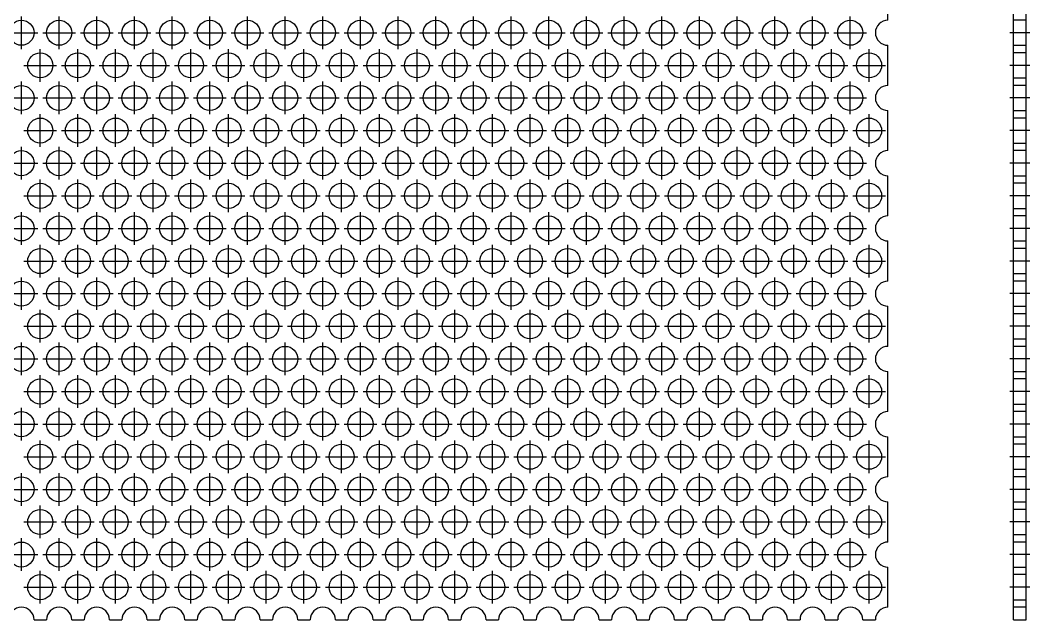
# Model space of a CAD drawing. Extents: x 0 to 161, y -8 to 126.
# Drawn here: x 80.9 to 161.3, y 10 to 57.8 of the extents above; entities that cross this region are included whole.
import ezdxf

# ---------------------------------------------------------------- set-up
doc = ezdxf.new("R2010")
doc.units = 0
doc.header["$LTSCALE"] = 0.5
doc.linetypes.add('CENTER', pattern=[50.8, 31.75, -6.35, 6.35, -6.35])
doc.linetypes.add('DASHED', pattern=[19.05, 12.7, -6.35])
for name, color, linetype in [('MSM_CENTER', 1, 'CENTER'), ('MSM_CONTINUOUS', 7, 'CONTINUOUS'), ('MSM_DASHED', 4, 'DASHED')]:
    doc.layers.add(name, color=color, linetype=linetype)

msp = doc.modelspace()

# ---------------------------------------------------------------- linework, layer by layer
at = {"layer": 'MSM_CENTER'}
for p, q in [((81, 55.465), (81, 58.065)), ((84, 55.465), (84, 58.065)), ((87, 55.465), (87, 58.065)), ((90, 55.465), (90, 58.065)), ((93, 55.465), (93, 58.065)), ((96, 55.465), (96, 58.065)), ((99, 55.465), (99, 58.065)), ((102, 55.465), (102, 58.065)), ((105, 55.465), (105, 58.065)), ((108, 55.465), (108, 58.065)), ((111, 55.465), (111, 58.065)), ((114, 55.465), (114, 58.065)), ((117, 55.465), (117, 58.065)), ((120, 55.465), (120, 58.065)), ((123, 55.465), (123, 58.065)), ((126, 55.465), (126, 58.065)), ((129, 55.465), (129, 58.065)), ((132, 55.465), (132, 58.065)), ((135, 55.465), (135, 58.065)), ((138, 55.465), (138, 58.065)), ((141, 55.465), (141, 58.065)), ((144, 55.465), (144, 58.065)), ((147, 55.465), (147, 58.065)), ((79.7, 56.765), (82.3, 56.765)), ((82.7, 56.765), (85.3, 56.765)), ((85.7, 56.765), (88.3, 56.765)), ((88.7, 56.765), (91.3, 56.765)), ((91.7, 56.765), (94.3, 56.765)), ((94.7, 56.765), (97.3, 56.765)), ((97.7, 56.765), (100.3, 56.765)), ((100.7, 56.765), (103.3, 56.765)), ((103.7, 56.765), (106.3, 56.765)), ((106.7, 56.765), (109.3, 56.765)), ((109.7, 56.765), (112.3, 56.765)), ((112.7, 56.765), (115.3, 56.765)), ((115.7, 56.765), (118.3, 56.765)), ((118.7, 56.765), (121.3, 56.765)), ((121.7, 56.765), (124.3, 56.765)), ((124.7, 56.765), (127.3, 56.765)), ((127.7, 56.765), (130.3, 56.765)), ((130.7, 56.765), (133.3, 56.765)), ((133.7, 56.765), (136.3, 56.765)), ((136.7, 56.765), (139.3, 56.765)), ((139.7, 56.765), (142.3, 56.765)), ((142.7, 56.765), (145.3, 56.765)), ((145.7, 56.765), (148.3, 56.765)), ((161.3, 56.765), (159.7, 56.765)), ((82.5, 52.867), (82.5, 55.467)), ((85.5, 52.867), (85.5, 55.467)), ((88.5, 52.867), (88.5, 55.467)), ((91.5, 52.867), (91.5, 55.467)), ((94.5, 52.867), (94.5, 55.467)), ((97.5, 52.867), (97.5, 55.467)), ((100.5, 52.867), (100.5, 55.467)), ((103.5, 52.867), (103.5, 55.467)), ((106.5, 52.867), (106.5, 55.467)), ((109.5, 52.867), (109.5, 55.467)), ((112.5, 52.867), (112.5, 55.467)), ((115.5, 52.867), (115.5, 55.467)), ((118.5, 52.867), (118.5, 55.467)), ((121.5, 52.867), (121.5, 55.467)), ((124.5, 52.867), (124.5, 55.467)), ((127.5, 52.867), (127.5, 55.467)), ((130.5, 52.867), (130.5, 55.467)), ((133.5, 52.867), (133.5, 55.467)), ((136.5, 52.867), (136.5, 55.467)), ((139.5, 52.867), (139.5, 55.467)), ((142.5, 52.867), (142.5, 55.467)), ((145.5, 52.867), (145.5, 55.467)), ((148.5, 52.867), (148.5, 55.467)), ((81.2, 54.167), (83.8, 54.167)), ((84.2, 54.167), (86.8, 54.167)), ((87.2, 54.167), (89.8, 54.167)), ((90.2, 54.167), (92.8, 54.167)), ((93.2, 54.167), (95.8, 54.167)), ((96.2, 54.167), (98.8, 54.167)), ((99.2, 54.167), (101.8, 54.167)), ((102.2, 54.167), (104.8, 54.167)), ((105.2, 54.167), (107.8, 54.167)), ((108.2, 54.167), (110.8, 54.167)), ((111.2, 54.167), (113.8, 54.167)), ((114.2, 54.167), (116.8, 54.167)), ((117.2, 54.167), (119.8, 54.167)), ((120.2, 54.167), (122.8, 54.167)), ((123.2, 54.167), (125.8, 54.167)), ((126.2, 54.167), (128.8, 54.167)), ((129.2, 54.167), (131.8, 54.167)), ((132.2, 54.167), (134.8, 54.167)), ((135.2, 54.167), (137.8, 54.167)), ((138.2, 54.167), (140.8, 54.167)), ((141.2, 54.167), (143.8, 54.167)), ((144.2, 54.167), (146.8, 54.167)), ((147.2, 54.167), (149.8, 54.167)), ((161.3, 54.167), (159.7, 54.167)), ((81, 50.269), (81, 52.869)), ((84, 50.269), (84, 52.869)), ((87, 50.269), (87, 52.869)), ((90, 50.269), (90, 52.869)), ((93, 50.269), (93, 52.869)), ((96, 50.269), (96, 52.869)), ((99, 50.269), (99, 52.869)), ((102, 50.269), (102, 52.869)), ((105, 50.269), (105, 52.869)), ((108, 50.269), (108, 52.869)), ((111, 50.269), (111, 52.869)), ((114, 50.269), (114, 52.869)), ((117, 50.269), (117, 52.869)), ((120, 50.269), (120, 52.869)), ((123, 50.269), (123, 52.869)), ((126, 50.269), (126, 52.869)), ((129, 50.269), (129, 52.869)), ((132, 50.269), (132, 52.869)), ((135, 50.269), (135, 52.869)), ((138, 50.269), (138, 52.869)), ((141, 50.269), (141, 52.869)), ((144, 50.269), (144, 52.869)), ((147, 50.269), (147, 52.869)), ((79.7, 51.569), (82.3, 51.569)), ((82.7, 51.569), (85.3, 51.569)), ((85.7, 51.569), (88.3, 51.569)), ((88.7, 51.569), (91.3, 51.569)), ((91.7, 51.569), (94.3, 51.569)), ((94.7, 51.569), (97.3, 51.569)), ((97.7, 51.569), (100.3, 51.569)), ((100.7, 51.569), (103.3, 51.569)), ((103.7, 51.569), (106.3, 51.569)), ((106.7, 51.569), (109.3, 51.569)), ((109.7, 51.569), (112.3, 51.569)), ((112.7, 51.569), (115.3, 51.569)), ((115.7, 51.569), (118.3, 51.569)), ((118.7, 51.569), (121.3, 51.569)), ((121.7, 51.569), (124.3, 51.569)), ((124.7, 51.569), (127.3, 51.569)), ((127.7, 51.569), (130.3, 51.569)), ((130.7, 51.569), (133.3, 51.569)), ((133.7, 51.569), (136.3, 51.569)), ((136.7, 51.569), (139.3, 51.569)), ((139.7, 51.569), (142.3, 51.569)), ((142.7, 51.569), (145.3, 51.569)), ((145.7, 51.569), (148.3, 51.569)), ((161.3, 51.569), (159.7, 51.569)), ((82.5, 47.671), (82.5, 50.271)), ((85.5, 47.671), (85.5, 50.271)), ((88.5, 47.671), (88.5, 50.271)), ((91.5, 47.671), (91.5, 50.271)), ((94.5, 47.671), (94.5, 50.271)), ((97.5, 47.671), (97.5, 50.271)), ((100.5, 47.671), (100.5, 50.271)), ((103.5, 47.671), (103.5, 50.271)), ((106.5, 47.671), (106.5, 50.271)), ((109.5, 47.671), (109.5, 50.271)), ((112.5, 47.671), (112.5, 50.271)), ((115.5, 47.671), (115.5, 50.271)), ((118.5, 47.671), (118.5, 50.271)), ((121.5, 47.671), (121.5, 50.271)), ((124.5, 47.671), (124.5, 50.271)), ((127.5, 47.671), (127.5, 50.271)), ((130.5, 47.671), (130.5, 50.271)), ((133.5, 47.671), (133.5, 50.271)), ((136.5, 47.671), (136.5, 50.271)), ((139.5, 47.671), (139.5, 50.271)), ((142.5, 47.671), (142.5, 50.271)), ((145.5, 47.671), (145.5, 50.271)), ((148.5, 47.671), (148.5, 50.271)), ((81.2, 48.971), (83.8, 48.971)), ((84.2, 48.971), (86.8, 48.971)), ((87.2, 48.971), (89.8, 48.971)), ((90.2, 48.971), (92.8, 48.971)), ((93.2, 48.971), (95.8, 48.971)), ((96.2, 48.971), (98.8, 48.971)), ((99.2, 48.971), (101.8, 48.971)), ((102.2, 48.971), (104.8, 48.971)), ((105.2, 48.971), (107.8, 48.971)), ((108.2, 48.971), (110.8, 48.971)), ((111.2, 48.971), (113.8, 48.971)), ((114.2, 48.971), (116.8, 48.971)), ((117.2, 48.971), (119.8, 48.971)), ((120.2, 48.971), (122.8, 48.971)), ((123.2, 48.971), (125.8, 48.971)), ((126.2, 48.971), (128.8, 48.971)), ((129.2, 48.971), (131.8, 48.971)), ((132.2, 48.971), (134.8, 48.971)), ((135.2, 48.971), (137.8, 48.971)), ((138.2, 48.971), (140.8, 48.971)), ((141.2, 48.971), (143.8, 48.971)), ((144.2, 48.971), (146.8, 48.971)), ((147.2, 48.971), (149.8, 48.971)), ((161.3, 48.971), (159.7, 48.971)), ((81, 45.073), (81, 47.673)), ((84, 45.073), (84, 47.673)), ((87, 45.073), (87, 47.673)), ((90, 45.073), (90, 47.673)), ((93, 45.073), (93, 47.673)), ((96, 45.073), (96, 47.673)), ((99, 45.073), (99, 47.673)), ((102, 45.073), (102, 47.673)), ((105, 45.073), (105, 47.673)), ((108, 45.073), (108, 47.673)), ((111, 45.073), (111, 47.673)), ((114, 45.073), (114, 47.673)), ((117, 45.073), (117, 47.673)), ((120, 45.073), (120, 47.673)), ((123, 45.073), (123, 47.673)), ((126, 45.073), (126, 47.673)), ((129, 45.073), (129, 47.673)), ((132, 45.073), (132, 47.673)), ((135, 45.073), (135, 47.673)), ((138, 45.073), (138, 47.673)), ((141, 45.073), (141, 47.673)), ((144, 45.073), (144, 47.673)), ((147, 45.073), (147, 47.673)), ((79.7, 46.373), (82.3, 46.373)), ((82.7, 46.373), (85.3, 46.373)), ((85.7, 46.373), (88.3, 46.373)), ((88.7, 46.373), (91.3, 46.373)), ((91.7, 46.373), (94.3, 46.373)), ((94.7, 46.373), (97.3, 46.373)), ((97.7, 46.373), (100.3, 46.373)), ((100.7, 46.373), (103.3, 46.373)), ((103.7, 46.373), (106.3, 46.373)), ((106.7, 46.373), (109.3, 46.373)), ((109.7, 46.373), (112.3, 46.373)), ((112.7, 46.373), (115.3, 46.373)), ((115.7, 46.373), (118.3, 46.373)), ((118.7, 46.373), (121.3, 46.373)), ((121.7, 46.373), (124.3, 46.373)), ((124.7, 46.373), (127.3, 46.373)), ((127.7, 46.373), (130.3, 46.373)), ((130.7, 46.373), (133.3, 46.373)), ((133.7, 46.373), (136.3, 46.373)), ((136.7, 46.373), (139.3, 46.373)), ((139.7, 46.373), (142.3, 46.373)), ((142.7, 46.373), (145.3, 46.373)), ((145.7, 46.373), (148.3, 46.373)), ((161.3, 46.373), (159.7, 46.373)), ((82.5, 42.475), (82.5, 45.075)), ((85.5, 42.475), (85.5, 45.075)), ((88.5, 42.475), (88.5, 45.075)), ((91.5, 42.475), (91.5, 45.075)), ((94.5, 42.475), (94.5, 45.075)), ((97.5, 42.475), (97.5, 45.075)), ((100.5, 42.475), (100.5, 45.075)), ((103.5, 42.475), (103.5, 45.075)), ((106.5, 42.475), (106.5, 45.075)), ((109.5, 42.475), (109.5, 45.075)), ((112.5, 42.475), (112.5, 45.075)), ((115.5, 42.475), (115.5, 45.075)), ((118.5, 42.475), (118.5, 45.075)), ((121.5, 42.475), (121.5, 45.075)), ((124.5, 42.475), (124.5, 45.075)), ((127.5, 42.475), (127.5, 45.075)), ((130.5, 42.475), (130.5, 45.075)), ((133.5, 42.475), (133.5, 45.075)), ((136.5, 42.475), (136.5, 45.075)), ((139.5, 42.475), (139.5, 45.075)), ((142.5, 42.475), (142.5, 45.075)), ((145.5, 42.475), (145.5, 45.075)), ((148.5, 42.475), (148.5, 45.075)), ((81.2, 43.775), (83.8, 43.775)), ((84.2, 43.775), (86.8, 43.775)), ((87.2, 43.775), (89.8, 43.775)), ((90.2, 43.775), (92.8, 43.775)), ((93.2, 43.775), (95.8, 43.775)), ((96.2, 43.775), (98.8, 43.775)), ((99.2, 43.775), (101.8, 43.775)), ((102.2, 43.775), (104.8, 43.775)), ((105.2, 43.775), (107.8, 43.775)), ((108.2, 43.775), (110.8, 43.775)), ((111.2, 43.775), (113.8, 43.775)), ((114.2, 43.775), (116.8, 43.775)), ((117.2, 43.775), (119.8, 43.775)), ((120.2, 43.775), (122.8, 43.775)), ((123.2, 43.775), (125.8, 43.775)), ((126.2, 43.775), (128.8, 43.775)), ((129.2, 43.775), (131.8, 43.775)), ((132.2, 43.775), (134.8, 43.775)), ((135.2, 43.775), (137.8, 43.775)), ((138.2, 43.775), (140.8, 43.775)), ((141.2, 43.775), (143.8, 43.775)), ((144.2, 43.775), (146.8, 43.775)), ((147.2, 43.775), (149.8, 43.775)), ((161.3, 43.775), (159.7, 43.775)), ((81, 39.877), (81, 42.477)), ((84, 39.877), (84, 42.477)), ((87, 39.877), (87, 42.477)), ((90, 39.877), (90, 42.477)), ((93, 39.877), (93, 42.477)), ((96, 39.877), (96, 42.477)), ((99, 39.877), (99, 42.477)), ((102, 39.877), (102, 42.477)), ((105, 39.877), (105, 42.477)), ((108, 39.877), (108, 42.477)), ((111, 39.877), (111, 42.477)), ((114, 39.877), (114, 42.477)), ((117, 39.877), (117, 42.477)), ((120, 39.877), (120, 42.477)), ((123, 39.877), (123, 42.477)), ((126, 39.877), (126, 42.477)), ((129, 39.877), (129, 42.477)), ((132, 39.877), (132, 42.477)), ((135, 39.877), (135, 42.477)), ((138, 39.877), (138, 42.477)), ((141, 39.877), (141, 42.477)), ((144, 39.877), (144, 42.477)), ((147, 39.877), (147, 42.477)), ((79.7, 41.177), (82.3, 41.177)), ((82.7, 41.177), (85.3, 41.177)), ((85.7, 41.177), (88.3, 41.177)), ((88.7, 41.177), (91.3, 41.177)), ((91.7, 41.177), (94.3, 41.177)), ((94.7, 41.177), (97.3, 41.177)), ((97.7, 41.177), (100.3, 41.177)), ((100.7, 41.177), (103.3, 41.177)), ((103.7, 41.177), (106.3, 41.177)), ((106.7, 41.177), (109.3, 41.177)), ((109.7, 41.177), (112.3, 41.177)), ((112.7, 41.177), (115.3, 41.177)), ((115.7, 41.177), (118.3, 41.177)), ((118.7, 41.177), (121.3, 41.177)), ((121.7, 41.177), (124.3, 41.177)), ((124.7, 41.177), (127.3, 41.177)), ((127.7, 41.177), (130.3, 41.177)), ((130.7, 41.177), (133.3, 41.177)), ((133.7, 41.177), (136.3, 41.177)), ((136.7, 41.177), (139.3, 41.177)), ((139.7, 41.177), (142.3, 41.177)), ((142.7, 41.177), (145.3, 41.177)), ((145.7, 41.177), (148.3, 41.177)), ((161.3, 41.177), (159.7, 41.177)), ((82.5, 37.279), (82.5, 39.879)), ((85.5, 37.279), (85.5, 39.879)), ((88.5, 37.279), (88.5, 39.879)), ((91.5, 37.279), (91.5, 39.879)), ((94.5, 37.279), (94.5, 39.879)), ((97.5, 37.279), (97.5, 39.879)), ((100.5, 37.279), (100.5, 39.879)), ((103.5, 37.279), (103.5, 39.879)), ((106.5, 37.279), (106.5, 39.879)), ((109.5, 37.279), (109.5, 39.879)), ((112.5, 37.279), (112.5, 39.879)), ((115.5, 37.279), (115.5, 39.879)), ((118.5, 37.279), (118.5, 39.879)), ((121.5, 37.279), (121.5, 39.879)), ((124.5, 37.279), (124.5, 39.879)), ((127.5, 37.279), (127.5, 39.879)), ((130.5, 37.279), (130.5, 39.879)), ((133.5, 37.279), (133.5, 39.879)), ((136.5, 37.279), (136.5, 39.879)), ((139.5, 37.279), (139.5, 39.879)), ((142.5, 37.279), (142.5, 39.879)), ((145.5, 37.279), (145.5, 39.879)), ((148.5, 37.279), (148.5, 39.879)), ((81.2, 38.579), (83.8, 38.579)), ((84.2, 38.579), (86.8, 38.579)), ((87.2, 38.579), (89.8, 38.579)), ((90.2, 38.579), (92.8, 38.579)), ((93.2, 38.579), (95.8, 38.579)), ((96.2, 38.579), (98.8, 38.579)), ((99.2, 38.579), (101.8, 38.579)), ((102.2, 38.579), (104.8, 38.579)), ((105.2, 38.579), (107.8, 38.579)), ((108.2, 38.579), (110.8, 38.579)), ((111.2, 38.579), (113.8, 38.579)), ((114.2, 38.579), (116.8, 38.579)), ((117.2, 38.579), (119.8, 38.579)), ((120.2, 38.579), (122.8, 38.579)), ((123.2, 38.579), (125.8, 38.579)), ((126.2, 38.579), (128.8, 38.579)), ((129.2, 38.579), (131.8, 38.579)), ((132.2, 38.579), (134.8, 38.579)), ((135.2, 38.579), (137.8, 38.579)), ((138.2, 38.579), (140.8, 38.579)), ((141.2, 38.579), (143.8, 38.579)), ((144.2, 38.579), (146.8, 38.579)), ((147.2, 38.579), (149.8, 38.579)), ((161.3, 38.579), (159.7, 38.579)), ((81, 34.681), (81, 37.281)), ((84, 34.681), (84, 37.281)), ((87, 34.681), (87, 37.281)), ((90, 34.681), (90, 37.281)), ((93, 34.681), (93, 37.281)), ((96, 34.681), (96, 37.281)), ((99, 34.681), (99, 37.281)), ((102, 34.681), (102, 37.281)), ((105, 34.681), (105, 37.281)), ((108, 34.681), (108, 37.281)), ((111, 34.681), (111, 37.281)), ((114, 34.681), (114, 37.281)), ((117, 34.681), (117, 37.281)), ((120, 34.681), (120, 37.281)), ((123, 34.681), (123, 37.281)), ((126, 34.681), (126, 37.281)), ((129, 34.681), (129, 37.281)), ((132, 34.681), (132, 37.281)), ((135, 34.681), (135, 37.281)), ((138, 34.681), (138, 37.281)), ((141, 34.681), (141, 37.281)), ((144, 34.681), (144, 37.281)), ((147, 34.681), (147, 37.281)), ((79.7, 35.981), (82.3, 35.981)), ((82.7, 35.981), (85.3, 35.981)), ((85.7, 35.981), (88.3, 35.981)), ((88.7, 35.981), (91.3, 35.981)), ((91.7, 35.981), (94.3, 35.981)), ((94.7, 35.981), (97.3, 35.981)), ((97.7, 35.981), (100.3, 35.981)), ((100.7, 35.981), (103.3, 35.981)), ((103.7, 35.981), (106.3, 35.981)), ((106.7, 35.981), (109.3, 35.981)), ((109.7, 35.981), (112.3, 35.981)), ((112.7, 35.981), (115.3, 35.981)), ((115.7, 35.981), (118.3, 35.981)), ((118.7, 35.981), (121.3, 35.981)), ((121.7, 35.981), (124.3, 35.981)), ((124.7, 35.981), (127.3, 35.981)), ((127.7, 35.981), (130.3, 35.981)), ((130.7, 35.981), (133.3, 35.981)), ((133.7, 35.981), (136.3, 35.981)), ((136.7, 35.981), (139.3, 35.981)), ((139.7, 35.981), (142.3, 35.981)), ((142.7, 35.981), (145.3, 35.981)), ((145.7, 35.981), (148.3, 35.981)), ((161.3, 35.981), (159.7, 35.981)), ((82.5, 32.083), (82.5, 34.683)), ((85.5, 32.083), (85.5, 34.683)), ((88.5, 32.083), (88.5, 34.683)), ((91.5, 32.083), (91.5, 34.683)), ((94.5, 32.083), (94.5, 34.683)), ((97.5, 32.083), (97.5, 34.683)), ((100.5, 32.083), (100.5, 34.683)), ((103.5, 32.083), (103.5, 34.683)), ((106.5, 32.083), (106.5, 34.683)), ((109.5, 32.083), (109.5, 34.683)), ((112.5, 32.083), (112.5, 34.683)), ((115.5, 32.083), (115.5, 34.683)), ((118.5, 32.083), (118.5, 34.683)), ((121.5, 32.083), (121.5, 34.683)), ((124.5, 32.083), (124.5, 34.683)), ((127.5, 32.083), (127.5, 34.683)), ((130.5, 32.083), (130.5, 34.683)), ((133.5, 32.083), (133.5, 34.683)), ((136.5, 32.083), (136.5, 34.683)), ((139.5, 32.083), (139.5, 34.683)), ((142.5, 32.083), (142.5, 34.683)), ((145.5, 32.083), (145.5, 34.683)), ((148.5, 32.083), (148.5, 34.683)), ((81.2, 33.383), (83.8, 33.383)), ((84.2, 33.383), (86.8, 33.383)), ((87.2, 33.383), (89.8, 33.383)), ((90.2, 33.383), (92.8, 33.383)), ((93.2, 33.383), (95.8, 33.383)), ((96.2, 33.383), (98.8, 33.383)), ((99.2, 33.383), (101.8, 33.383)), ((102.2, 33.383), (104.8, 33.383)), ((105.2, 33.383), (107.8, 33.383)), ((108.2, 33.383), (110.8, 33.383)), ((111.2, 33.383), (113.8, 33.383)), ((114.2, 33.383), (116.8, 33.383)), ((117.2, 33.383), (119.8, 33.383)), ((120.2, 33.383), (122.8, 33.383)), ((123.2, 33.383), (125.8, 33.383)), ((126.2, 33.383), (128.8, 33.383)), ((129.2, 33.383), (131.8, 33.383)), ((132.2, 33.383), (134.8, 33.383)), ((135.2, 33.383), (137.8, 33.383)), ((138.2, 33.383), (140.8, 33.383)), ((141.2, 33.383), (143.8, 33.383)), ((144.2, 33.383), (146.8, 33.383)), ((147.2, 33.383), (149.8, 33.383)), ((161.3, 33.383), (159.7, 33.383)), ((81, 29.485), (81, 32.085)), ((84, 29.485), (84, 32.085)), ((87, 29.485), (87, 32.085)), ((90, 29.485), (90, 32.085)), ((93, 29.485), (93, 32.085)), ((96, 29.485), (96, 32.085)), ((99, 29.485), (99, 32.085)), ((102, 29.485), (102, 32.085)), ((105, 29.485), (105, 32.085)), ((108, 29.485), (108, 32.085)), ((111, 29.485), (111, 32.085)), ((114, 29.485), (114, 32.085)), ((117, 29.485), (117, 32.085)), ((120, 29.485), (120, 32.085)), ((123, 29.485), (123, 32.085)), ((126, 29.485), (126, 32.085)), ((129, 29.485), (129, 32.085)), ((132, 29.485), (132, 32.085)), ((135, 29.485), (135, 32.085)), ((138, 29.485), (138, 32.085)), ((141, 29.485), (141, 32.085)), ((144, 29.485), (144, 32.085)), ((147, 29.485), (147, 32.085)), ((79.7, 30.785), (82.3, 30.785)), ((82.7, 30.785), (85.3, 30.785)), ((85.7, 30.785), (88.3, 30.785)), ((88.7, 30.785), (91.3, 30.785)), ((91.7, 30.785), (94.3, 30.785)), ((94.7, 30.785), (97.3, 30.785)), ((97.7, 30.785), (100.3, 30.785)), ((100.7, 30.785), (103.3, 30.785)), ((103.7, 30.785), (106.3, 30.785)), ((106.7, 30.785), (109.3, 30.785)), ((109.7, 30.785), (112.3, 30.785)), ((112.7, 30.785), (115.3, 30.785)), ((115.7, 30.785), (118.3, 30.785)), ((118.7, 30.785), (121.3, 30.785)), ((121.7, 30.785), (124.3, 30.785)), ((124.7, 30.785), (127.3, 30.785)), ((127.7, 30.785), (130.3, 30.785)), ((130.7, 30.785), (133.3, 30.785)), ((133.7, 30.785), (136.3, 30.785)), ((136.7, 30.785), (139.3, 30.785)), ((139.7, 30.785), (142.3, 30.785)), ((142.7, 30.785), (145.3, 30.785)), ((145.7, 30.785), (148.3, 30.785)), ((161.3, 30.785), (159.7, 30.785)), ((82.5, 26.887), (82.5, 29.487)), ((85.5, 26.887), (85.5, 29.487)), ((88.5, 26.887), (88.5, 29.487)), ((91.5, 26.887), (91.5, 29.487)), ((94.5, 26.887), (94.5, 29.487)), ((97.5, 26.887), (97.5, 29.487)), ((100.5, 26.887), (100.5, 29.487)), ((103.5, 26.887), (103.5, 29.487)), ((106.5, 26.887), (106.5, 29.487)), ((109.5, 26.887), (109.5, 29.487)), ((112.5, 26.887), (112.5, 29.487)), ((115.5, 26.887), (115.5, 29.487)), ((118.5, 26.887), (118.5, 29.487)), ((121.5, 26.887), (121.5, 29.487)), ((124.5, 26.887), (124.5, 29.487)), ((127.5, 26.887), (127.5, 29.487)), ((130.5, 26.887), (130.5, 29.487)), ((133.5, 26.887), (133.5, 29.487)), ((136.5, 26.887), (136.5, 29.487)), ((139.5, 26.887), (139.5, 29.487)), ((142.5, 26.887), (142.5, 29.487)), ((145.5, 26.887), (145.5, 29.487)), ((148.5, 26.887), (148.5, 29.487)), ((81.2, 28.187), (83.8, 28.187)), ((84.2, 28.187), (86.8, 28.187)), ((87.2, 28.187), (89.8, 28.187)), ((90.2, 28.187), (92.8, 28.187)), ((93.2, 28.187), (95.8, 28.187)), ((96.2, 28.187), (98.8, 28.187)), ((99.2, 28.187), (101.8, 28.187)), ((102.2, 28.187), (104.8, 28.187)), ((105.2, 28.187), (107.8, 28.187)), ((108.2, 28.187), (110.8, 28.187)), ((111.2, 28.187), (113.8, 28.187)), ((114.2, 28.187), (116.8, 28.187)), ((117.2, 28.187), (119.8, 28.187)), ((120.2, 28.187), (122.8, 28.187)), ((123.2, 28.187), (125.8, 28.187)), ((126.2, 28.187), (128.8, 28.187)), ((129.2, 28.187), (131.8, 28.187)), ((132.2, 28.187), (134.8, 28.187)), ((135.2, 28.187), (137.8, 28.187)), ((138.2, 28.187), (140.8, 28.187)), ((141.2, 28.187), (143.8, 28.187)), ((144.2, 28.187), (146.8, 28.187)), ((147.2, 28.187), (149.8, 28.187)), ((161.3, 28.187), (159.7, 28.187)), ((81, 24.288), (81, 26.888)), ((84, 24.288), (84, 26.888)), ((87, 24.288), (87, 26.888)), ((90, 24.288), (90, 26.888)), ((93, 24.288), (93, 26.888)), ((96, 24.288), (96, 26.888)), ((99, 24.288), (99, 26.888)), ((102, 24.288), (102, 26.888)), ((105, 24.288), (105, 26.888)), ((108, 24.288), (108, 26.888)), ((111, 24.288), (111, 26.888)), ((114, 24.288), (114, 26.888)), ((117, 24.288), (117, 26.888)), ((120, 24.288), (120, 26.888)), ((123, 24.288), (123, 26.888)), ((126, 24.288), (126, 26.888)), ((129, 24.288), (129, 26.888)), ((132, 24.288), (132, 26.888)), ((135, 24.288), (135, 26.888)), ((138, 24.288), (138, 26.888)), ((141, 24.288), (141, 26.888)), ((144, 24.288), (144, 26.888)), ((147, 24.288), (147, 26.888)), ((79.7, 25.588), (82.3, 25.588)), ((82.7, 25.588), (85.3, 25.588)), ((85.7, 25.588), (88.3, 25.588)), ((88.7, 25.588), (91.3, 25.588)), ((91.7, 25.588), (94.3, 25.588)), ((94.7, 25.588), (97.3, 25.588)), ((97.7, 25.588), (100.3, 25.588)), ((100.7, 25.588), (103.3, 25.588)), ((103.7, 25.588), (106.3, 25.588)), ((106.7, 25.588), (109.3, 25.588)), ((109.7, 25.588), (112.3, 25.588)), ((112.7, 25.588), (115.3, 25.588)), ((115.7, 25.588), (118.3, 25.588)), ((118.7, 25.588), (121.3, 25.588)), ((121.7, 25.588), (124.3, 25.588)), ((124.7, 25.588), (127.3, 25.588)), ((127.7, 25.588), (130.3, 25.588)), ((130.7, 25.588), (133.3, 25.588)), ((133.7, 25.588), (136.3, 25.588)), ((136.7, 25.588), (139.3, 25.588)), ((139.7, 25.588), (142.3, 25.588)), ((142.7, 25.588), (145.3, 25.588)), ((145.7, 25.588), (148.3, 25.588)), ((161.3, 25.588), (159.7, 25.588)), ((82.5, 21.69), (82.5, 24.29)), ((85.5, 21.69), (85.5, 24.29)), ((88.5, 21.69), (88.5, 24.29)), ((91.5, 21.69), (91.5, 24.29)), ((94.5, 21.69), (94.5, 24.29)), ((97.5, 21.69), (97.5, 24.29)), ((100.5, 21.69), (100.5, 24.29)), ((103.5, 21.69), (103.5, 24.29)), ((106.5, 21.69), (106.5, 24.29)), ((109.5, 21.69), (109.5, 24.29)), ((112.5, 21.69), (112.5, 24.29)), ((115.5, 21.69), (115.5, 24.29)), ((118.5, 21.69), (118.5, 24.29)), ((121.5, 21.69), (121.5, 24.29)), ((124.5, 21.69), (124.5, 24.29)), ((127.5, 21.69), (127.5, 24.29)), ((130.5, 21.69), (130.5, 24.29)), ((133.5, 21.69), (133.5, 24.29)), ((136.5, 21.69), (136.5, 24.29)), ((139.5, 21.69), (139.5, 24.29)), ((142.5, 21.69), (142.5, 24.29)), ((145.5, 21.69), (145.5, 24.29)), ((148.5, 21.69), (148.5, 24.29)), ((81.2, 22.99), (83.8, 22.99)), ((84.2, 22.99), (86.8, 22.99)), ((87.2, 22.99), (89.8, 22.99)), ((90.2, 22.99), (92.8, 22.99)), ((93.2, 22.99), (95.8, 22.99)), ((96.2, 22.99), (98.8, 22.99)), ((99.2, 22.99), (101.8, 22.99)), ((102.2, 22.99), (104.8, 22.99)), ((105.2, 22.99), (107.8, 22.99)), ((108.2, 22.99), (110.8, 22.99)), ((111.2, 22.99), (113.8, 22.99)), ((114.2, 22.99), (116.8, 22.99)), ((117.2, 22.99), (119.8, 22.99)), ((120.2, 22.99), (122.8, 22.99)), ((123.2, 22.99), (125.8, 22.99)), ((126.2, 22.99), (128.8, 22.99)), ((129.2, 22.99), (131.8, 22.99)), ((132.2, 22.99), (134.8, 22.99)), ((135.2, 22.99), (137.8, 22.99)), ((138.2, 22.99), (140.8, 22.99)), ((141.2, 22.99), (143.8, 22.99)), ((144.2, 22.99), (146.8, 22.99)), ((147.2, 22.99), (149.8, 22.99)), ((161.3, 22.99), (159.7, 22.99)), ((81, 19.092), (81, 21.692)), ((84, 19.092), (84, 21.692)), ((87, 19.092), (87, 21.692)), ((90, 19.092), (90, 21.692)), ((93, 19.092), (93, 21.692)), ((96, 19.092), (96, 21.692)), ((99, 19.092), (99, 21.692)), ((102, 19.092), (102, 21.692)), ((105, 19.092), (105, 21.692)), ((108, 19.092), (108, 21.692)), ((111, 19.092), (111, 21.692)), ((114, 19.092), (114, 21.692)), ((117, 19.092), (117, 21.692)), ((120, 19.092), (120, 21.692)), ((123, 19.092), (123, 21.692)), ((126, 19.092), (126, 21.692)), ((129, 19.092), (129, 21.692)), ((132, 19.092), (132, 21.692)), ((135, 19.092), (135, 21.692)), ((138, 19.092), (138, 21.692)), ((141, 19.092), (141, 21.692)), ((144, 19.092), (144, 21.692)), ((147, 19.092), (147, 21.692)), ((79.7, 20.392), (82.3, 20.392)), ((82.7, 20.392), (85.3, 20.392)), ((85.7, 20.392), (88.3, 20.392)), ((88.7, 20.392), (91.3, 20.392)), ((91.7, 20.392), (94.3, 20.392)), ((94.7, 20.392), (97.3, 20.392)), ((97.7, 20.392), (100.3, 20.392)), ((100.7, 20.392), (103.3, 20.392)), ((103.7, 20.392), (106.3, 20.392)), ((106.7, 20.392), (109.3, 20.392)), ((109.7, 20.392), (112.3, 20.392)), ((112.7, 20.392), (115.3, 20.392)), ((115.7, 20.392), (118.3, 20.392)), ((118.7, 20.392), (121.3, 20.392)), ((121.7, 20.392), (124.3, 20.392)), ((124.7, 20.392), (127.3, 20.392)), ((127.7, 20.392), (130.3, 20.392)), ((130.7, 20.392), (133.3, 20.392)), ((133.7, 20.392), (136.3, 20.392)), ((136.7, 20.392), (139.3, 20.392)), ((139.7, 20.392), (142.3, 20.392)), ((142.7, 20.392), (145.3, 20.392)), ((145.7, 20.392), (148.3, 20.392)), ((161.3, 20.392), (159.7, 20.392)), ((82.5, 16.494), (82.5, 19.094)), ((85.5, 16.494), (85.5, 19.094)), ((88.5, 16.494), (88.5, 19.094)), ((91.5, 16.494), (91.5, 19.094)), ((94.5, 16.494), (94.5, 19.094)), ((97.5, 16.494), (97.5, 19.094)), ((100.5, 16.494), (100.5, 19.094)), ((103.5, 16.494), (103.5, 19.094)), ((106.5, 16.494), (106.5, 19.094)), ((109.5, 16.494), (109.5, 19.094)), ((112.5, 16.494), (112.5, 19.094)), ((115.5, 16.494), (115.5, 19.094)), ((118.5, 16.494), (118.5, 19.094)), ((121.5, 16.494), (121.5, 19.094)), ((124.5, 16.494), (124.5, 19.094)), ((127.5, 16.494), (127.5, 19.094)), ((130.5, 16.494), (130.5, 19.094)), ((133.5, 16.494), (133.5, 19.094)), ((136.5, 16.494), (136.5, 19.094)), ((139.5, 16.494), (139.5, 19.094)), ((142.5, 16.494), (142.5, 19.094)), ((145.5, 16.494), (145.5, 19.094)), ((148.5, 16.494), (148.5, 19.094)), ((81.2, 17.794), (83.8, 17.794)), ((84.2, 17.794), (86.8, 17.794)), ((87.2, 17.794), (89.8, 17.794)), ((90.2, 17.794), (92.8, 17.794)), ((93.2, 17.794), (95.8, 17.794)), ((96.2, 17.794), (98.8, 17.794)), ((99.2, 17.794), (101.8, 17.794)), ((102.2, 17.794), (104.8, 17.794)), ((105.2, 17.794), (107.8, 17.794)), ((108.2, 17.794), (110.8, 17.794)), ((111.2, 17.794), (113.8, 17.794)), ((114.2, 17.794), (116.8, 17.794)), ((117.2, 17.794), (119.8, 17.794)), ((120.2, 17.794), (122.8, 17.794)), ((123.2, 17.794), (125.8, 17.794)), ((126.2, 17.794), (128.8, 17.794)), ((129.2, 17.794), (131.8, 17.794)), ((132.2, 17.794), (134.8, 17.794)), ((135.2, 17.794), (137.8, 17.794)), ((138.2, 17.794), (140.8, 17.794)), ((141.2, 17.794), (143.8, 17.794)), ((144.2, 17.794), (146.8, 17.794)), ((147.2, 17.794), (149.8, 17.794)), ((161.3, 17.794), (159.7, 17.794)), ((81, 13.896), (81, 16.496)), ((84, 13.896), (84, 16.496)), ((87, 13.896), (87, 16.496)), ((90, 13.896), (90, 16.496)), ((93, 13.896), (93, 16.496)), ((96, 13.896), (96, 16.496)), ((99, 13.896), (99, 16.496)), ((102, 13.896), (102, 16.496)), ((105, 13.896), (105, 16.496)), ((108, 13.896), (108, 16.496)), ((111, 13.896), (111, 16.496)), ((114, 13.896), (114, 16.496)), ((117, 13.896), (117, 16.496)), ((120, 13.896), (120, 16.496)), ((123, 13.896), (123, 16.496)), ((126, 13.896), (126, 16.496)), ((129, 13.896), (129, 16.496)), ((132, 13.896), (132, 16.496)), ((135, 13.896), (135, 16.496)), ((138, 13.896), (138, 16.496)), ((141, 13.896), (141, 16.496)), ((144, 13.896), (144, 16.496)), ((147, 13.896), (147, 16.496)), ((79.7, 15.196), (82.3, 15.196)), ((82.7, 15.196), (85.3, 15.196)), ((85.7, 15.196), (88.3, 15.196)), ((88.7, 15.196), (91.3, 15.196)), ((91.7, 15.196), (94.3, 15.196)), ((94.7, 15.196), (97.3, 15.196)), ((97.7, 15.196), (100.3, 15.196)), ((100.7, 15.196), (103.3, 15.196)), ((103.7, 15.196), (106.3, 15.196)), ((106.7, 15.196), (109.3, 15.196)), ((109.7, 15.196), (112.3, 15.196)), ((112.7, 15.196), (115.3, 15.196)), ((115.7, 15.196), (118.3, 15.196)), ((118.7, 15.196), (121.3, 15.196)), ((121.7, 15.196), (124.3, 15.196)), ((124.7, 15.196), (127.3, 15.196)), ((127.7, 15.196), (130.3, 15.196)), ((130.7, 15.196), (133.3, 15.196)), ((133.7, 15.196), (136.3, 15.196)), ((136.7, 15.196), (139.3, 15.196)), ((139.7, 15.196), (142.3, 15.196)), ((142.7, 15.196), (145.3, 15.196)), ((145.7, 15.196), (148.3, 15.196)), ((161.3, 15.196), (159.7, 15.196)), ((82.5, 11.298), (82.5, 13.898)), ((85.5, 11.298), (85.5, 13.898)), ((88.5, 11.298), (88.5, 13.898)), ((91.5, 11.298), (91.5, 13.898)), ((94.5, 11.298), (94.5, 13.898)), ((97.5, 11.298), (97.5, 13.898)), ((100.5, 11.298), (100.5, 13.898)), ((103.5, 11.298), (103.5, 13.898)), ((106.5, 11.298), (106.5, 13.898)), ((109.5, 11.298), (109.5, 13.898)), ((112.5, 11.298), (112.5, 13.898)), ((115.5, 11.298), (115.5, 13.898)), ((118.5, 11.298), (118.5, 13.898)), ((121.5, 11.298), (121.5, 13.898)), ((124.5, 11.298), (124.5, 13.898)), ((127.5, 11.298), (127.5, 13.898)), ((130.5, 11.298), (130.5, 13.898)), ((133.5, 11.298), (133.5, 13.898)), ((136.5, 11.298), (136.5, 13.898)), ((139.5, 11.298), (139.5, 13.898)), ((142.5, 11.298), (142.5, 13.898)), ((145.5, 11.298), (145.5, 13.898)), ((148.5, 11.298), (148.5, 13.898)), ((81.2, 12.598), (83.8, 12.598)), ((84.2, 12.598), (86.8, 12.598)), ((87.2, 12.598), (89.8, 12.598)), ((90.2, 12.598), (92.8, 12.598)), ((93.2, 12.598), (95.8, 12.598)), ((96.2, 12.598), (98.8, 12.598)), ((99.2, 12.598), (101.8, 12.598)), ((102.2, 12.598), (104.8, 12.598)), ((105.2, 12.598), (107.8, 12.598)), ((108.2, 12.598), (110.8, 12.598)), ((111.2, 12.598), (113.8, 12.598)), ((114.2, 12.598), (116.8, 12.598)), ((117.2, 12.598), (119.8, 12.598)), ((120.2, 12.598), (122.8, 12.598)), ((123.2, 12.598), (125.8, 12.598)), ((126.2, 12.598), (128.8, 12.598)), ((129.2, 12.598), (131.8, 12.598)), ((132.2, 12.598), (134.8, 12.598)), ((135.2, 12.598), (137.8, 12.598)), ((138.2, 12.598), (140.8, 12.598)), ((141.2, 12.598), (143.8, 12.598)), ((144.2, 12.598), (146.8, 12.598)), ((147.2, 12.598), (149.8, 12.598)), ((161.3, 12.598), (159.7, 12.598))]:
    msp.add_line(p, q, dxfattribs=at)
at = {"layer": 'MSM_CONTINUOUS'}
for p, q in [((160, 10), (160, 110)), ((161, 10), (161, 110)), ((150, 57.765), (150, 60.962)), ((150, 52.569), (150, 55.765)), ((150, 47.373), (150, 50.569)), ((150, 42.177), (150, 45.373)), ((150, 36.981), (150, 40.177)), ((150, 31.785), (150, 34.981)), ((150, 26.588), (150, 29.785)), ((150, 21.392), (150, 24.588)), ((150, 16.196), (150, 19.392)), ((150, 11), (150, 14.196)), ((82, 10), (83, 10)), ((85, 10), (86, 10)), ((88, 10), (89, 10)), ((91, 10), (92, 10)), ((94, 10), (95, 10)), ((97, 10), (98, 10)), ((100, 10), (101, 10)), ((103, 10), (104, 10)), ((106, 10), (107, 10)), ((109, 10), (110, 10)), ((112, 10), (113, 10)), ((115, 10), (116, 10)), ((118, 10), (119, 10)), ((121, 10), (122, 10)), ((124, 10), (125, 10)), ((127, 10), (128, 10)), ((130, 10), (131, 10)), ((133, 10), (134, 10)), ((136, 10), (137, 10)), ((139, 10), (140, 10)), ((142, 10), (143, 10)), ((145, 10), (146, 10)), ((148, 10), (149, 10)), ((160, 10), (161, 10))]:
    msp.add_line(p, q, dxfattribs=at)
for centre in [(81, 56.765), (84, 56.765), (87, 56.765), (90, 56.765), (93, 56.765), (96, 56.765), (99, 56.765), (102, 56.765), (105, 56.765), (108, 56.765), (111, 56.765), (114, 56.765), (117, 56.765), (120, 56.765), (123, 56.765), (126, 56.765), (129, 56.765), (132, 56.765), (135, 56.765), (138, 56.765), (141, 56.765), (144, 56.765), (147, 56.765), (82.5, 54.167), (85.5, 54.167), (88.5, 54.167), (91.5, 54.167), (94.5, 54.167), (97.5, 54.167), (100.5, 54.167), (103.5, 54.167), (106.5, 54.167), (109.5, 54.167), (112.5, 54.167), (115.5, 54.167), (118.5, 54.167), (121.5, 54.167), (124.5, 54.167), (127.5, 54.167), (130.5, 54.167), (133.5, 54.167), (136.5, 54.167), (139.5, 54.167), (142.5, 54.167), (145.5, 54.167), (148.5, 54.167), (81, 51.569), (84, 51.569), (87, 51.569), (90, 51.569), (93, 51.569), (96, 51.569), (99, 51.569), (102, 51.569), (105, 51.569), (108, 51.569), (111, 51.569), (114, 51.569), (117, 51.569), (120, 51.569), (123, 51.569), (126, 51.569), (129, 51.569), (132, 51.569), (135, 51.569), (138, 51.569), (141, 51.569), (144, 51.569), (147, 51.569), (82.5, 48.971), (85.5, 48.971), (88.5, 48.971), (91.5, 48.971), (94.5, 48.971), (97.5, 48.971), (100.5, 48.971), (103.5, 48.971), (106.5, 48.971), (109.5, 48.971), (112.5, 48.971), (115.5, 48.971), (118.5, 48.971), (121.5, 48.971), (124.5, 48.971), (127.5, 48.971), (130.5, 48.971), (133.5, 48.971), (136.5, 48.971), (139.5, 48.971), (142.5, 48.971), (145.5, 48.971), (148.5, 48.971), (81, 46.373), (84, 46.373), (87, 46.373), (90, 46.373), (93, 46.373), (96, 46.373), (99, 46.373), (102, 46.373), (105, 46.373), (108, 46.373), (111, 46.373), (114, 46.373), (117, 46.373), (120, 46.373), (123, 46.373), (126, 46.373), (129, 46.373), (132, 46.373), (135, 46.373), (138, 46.373), (141, 46.373), (144, 46.373), (147, 46.373), (82.5, 43.775), (85.5, 43.775), (88.5, 43.775), (91.5, 43.775), (94.5, 43.775), (97.5, 43.775), (100.5, 43.775), (103.5, 43.775), (106.5, 43.775), (109.5, 43.775), (112.5, 43.775), (115.5, 43.775), (118.5, 43.775), (121.5, 43.775), (124.5, 43.775), (127.5, 43.775), (130.5, 43.775), (133.5, 43.775), (136.5, 43.775), (139.5, 43.775), (142.5, 43.775), (145.5, 43.775), (148.5, 43.775), (81, 41.177), (84, 41.177), (87, 41.177), (90, 41.177), (93, 41.177), (96, 41.177), (99, 41.177), (102, 41.177), (105, 41.177), (108, 41.177), (111, 41.177), (114, 41.177), (117, 41.177), (120, 41.177), (123, 41.177), (126, 41.177), (129, 41.177), (132, 41.177), (135, 41.177), (138, 41.177), (141, 41.177), (144, 41.177), (147, 41.177), (82.5, 38.579), (85.5, 38.579), (88.5, 38.579), (91.5, 38.579), (94.5, 38.579), (97.5, 38.579), (100.5, 38.579), (103.5, 38.579), (106.5, 38.579), (109.5, 38.579), (112.5, 38.579), (115.5, 38.579), (118.5, 38.579), (121.5, 38.579), (124.5, 38.579), (127.5, 38.579), (130.5, 38.579), (133.5, 38.579), (136.5, 38.579), (139.5, 38.579), (142.5, 38.579), (145.5, 38.579), (148.5, 38.579), (81, 35.981), (84, 35.981), (87, 35.981), (90, 35.981), (93, 35.981), (96, 35.981), (99, 35.981), (102, 35.981), (105, 35.981), (108, 35.981), (111, 35.981), (114, 35.981), (117, 35.981), (120, 35.981), (123, 35.981), (126, 35.981), (129, 35.981), (132, 35.981), (135, 35.981), (138, 35.981), (141, 35.981), (144, 35.981), (147, 35.981), (82.5, 33.383), (85.5, 33.383), (88.5, 33.383), (91.5, 33.383), (94.5, 33.383), (97.5, 33.383), (100.5, 33.383), (103.5, 33.383), (106.5, 33.383), (109.5, 33.383), (112.5, 33.383), (115.5, 33.383), (118.5, 33.383), (121.5, 33.383), (124.5, 33.383), (127.5, 33.383), (130.5, 33.383), (133.5, 33.383), (136.5, 33.383), (139.5, 33.383), (142.5, 33.383), (145.5, 33.383), (148.5, 33.383), (81, 30.785), (84, 30.785), (87, 30.785), (90, 30.785), (93, 30.785), (96, 30.785), (99, 30.785), (102, 30.785), (105, 30.785), (108, 30.785), (111, 30.785), (114, 30.785), (117, 30.785), (120, 30.785), (123, 30.785), (126, 30.785), (129, 30.785), (132, 30.785), (135, 30.785), (138, 30.785), (141, 30.785), (144, 30.785), (147, 30.785), (82.5, 28.187), (85.5, 28.187), (88.5, 28.187), (91.5, 28.187), (94.5, 28.187), (97.5, 28.187), (100.5, 28.187), (103.5, 28.187), (106.5, 28.187), (109.5, 28.187), (112.5, 28.187), (115.5, 28.187), (118.5, 28.187), (121.5, 28.187), (124.5, 28.187), (127.5, 28.187), (130.5, 28.187), (133.5, 28.187), (136.5, 28.187), (139.5, 28.187), (142.5, 28.187), (145.5, 28.187), (148.5, 28.187), (81, 25.588), (84, 25.588), (87, 25.588), (90, 25.588), (93, 25.588), (96, 25.588), (99, 25.588), (102, 25.588), (105, 25.588), (108, 25.588), (111, 25.588), (114, 25.588), (117, 25.588), (120, 25.588), (123, 25.588), (126, 25.588), (129, 25.588), (132, 25.588), (135, 25.588), (138, 25.588), (141, 25.588), (144, 25.588), (147, 25.588), (82.5, 22.99), (85.5, 22.99), (88.5, 22.99), (91.5, 22.99), (94.5, 22.99), (97.5, 22.99), (100.5, 22.99), (103.5, 22.99), (106.5, 22.99), (109.5, 22.99), (112.5, 22.99), (115.5, 22.99), (118.5, 22.99), (121.5, 22.99), (124.5, 22.99), (127.5, 22.99), (130.5, 22.99), (133.5, 22.99), (136.5, 22.99), (139.5, 22.99), (142.5, 22.99), (145.5, 22.99), (148.5, 22.99), (81, 20.392), (84, 20.392), (87, 20.392), (90, 20.392), (93, 20.392), (96, 20.392), (99, 20.392), (102, 20.392), (105, 20.392), (108, 20.392), (111, 20.392), (114, 20.392), (117, 20.392), (120, 20.392), (123, 20.392), (126, 20.392), (129, 20.392), (132, 20.392), (135, 20.392), (138, 20.392), (141, 20.392), (144, 20.392), (147, 20.392), (82.5, 17.794), (85.5, 17.794), (88.5, 17.794), (91.5, 17.794), (94.5, 17.794), (97.5, 17.794), (100.5, 17.794), (103.5, 17.794), (106.5, 17.794), (109.5, 17.794), (112.5, 17.794), (115.5, 17.794), (118.5, 17.794), (121.5, 17.794), (124.5, 17.794), (127.5, 17.794), (130.5, 17.794), (133.5, 17.794), (136.5, 17.794), (139.5, 17.794), (142.5, 17.794), (145.5, 17.794), (148.5, 17.794), (81, 15.196), (84, 15.196), (87, 15.196), (90, 15.196), (93, 15.196), (96, 15.196), (99, 15.196), (102, 15.196), (105, 15.196), (108, 15.196), (111, 15.196), (114, 15.196), (117, 15.196), (120, 15.196), (123, 15.196), (126, 15.196), (129, 15.196), (132, 15.196), (135, 15.196), (138, 15.196), (141, 15.196), (144, 15.196), (147, 15.196), (82.5, 12.598), (85.5, 12.598), (88.5, 12.598), (91.5, 12.598), (94.5, 12.598), (97.5, 12.598), (100.5, 12.598), (103.5, 12.598), (106.5, 12.598), (109.5, 12.598), (112.5, 12.598), (115.5, 12.598), (118.5, 12.598), (121.5, 12.598), (124.5, 12.598), (127.5, 12.598), (130.5, 12.598), (133.5, 12.598), (136.5, 12.598), (139.5, 12.598), (142.5, 12.598), (145.5, 12.598), (148.5, 12.598)]:
    msp.add_circle(centre, 1, dxfattribs=at)
for centre, start, end in [((150, 56.765), 90, 270), ((150, 51.569), 90, 270), ((150, 46.373), 90, 270), ((150, 41.177), 90, 270), ((150, 35.981), 90, 270), ((150, 30.785), 90, 270), ((150, 25.588), 90, 270), ((150, 20.392), 90, 270), ((150, 15.196), 90, 270), ((81, 10), 0, 180), ((84, 10), 0, 180), ((87, 10), 0, 180), ((90, 10), 0, 180), ((93, 10), 0, 180), ((96, 10), 0, 180), ((99, 10), 0, 180), ((102, 10), 0, 180), ((105, 10), 0, 180), ((108, 10), 0, 180), ((111, 10), 0, 180), ((114, 10), 0, 180), ((117, 10), 0, 180), ((120, 10), 0, 180), ((123, 10), 0, 180), ((126, 10), 0, 180), ((129, 10), 0, 180), ((132, 10), 0, 180), ((135, 10), 0, 180), ((138, 10), 0, 180), ((141, 10), 0, 180), ((144, 10), 0, 180), ((147, 10), 0, 180), ((150, 10), 90, 180)]:
    msp.add_arc(centre, 1, start, end, dxfattribs=at)
at = {"layer": 'MSM_DASHED'}
for p, q in [((161, 57.765), (160, 57.765)), ((160, 55.765), (161, 55.765)), ((161, 55.167), (160, 55.167)), ((160, 53.167), (161, 53.167)), ((161, 52.569), (160, 52.569)), ((160, 50.569), (161, 50.569)), ((161, 49.971), (160, 49.971)), ((160, 47.971), (161, 47.971)), ((161, 47.373), (160, 47.373)), ((160, 45.373), (161, 45.373)), ((161, 44.775), (160, 44.775)), ((160, 42.775), (161, 42.775)), ((161, 42.177), (160, 42.177)), ((160, 40.177), (161, 40.177)), ((161, 39.579), (160, 39.579)), ((160, 37.579), (161, 37.579)), ((161, 36.981), (160, 36.981)), ((160, 34.981), (161, 34.981)), ((161, 34.383), (160, 34.383)), ((160, 32.383), (161, 32.383)), ((161, 31.785), (160, 31.785)), ((160, 29.785), (161, 29.785)), ((161, 29.187), (160, 29.187)), ((160, 27.187), (161, 27.187)), ((161, 26.588), (160, 26.588)), ((160, 24.588), (161, 24.588)), ((161, 23.99), (160, 23.99)), ((160, 21.99), (161, 21.99)), ((161, 21.392), (160, 21.392)), ((160, 19.392), (161, 19.392)), ((161, 18.794), (160, 18.794)), ((160, 16.794), (161, 16.794)), ((161, 16.196), (160, 16.196)), ((160, 14.196), (161, 14.196)), ((161, 13.598), (160, 13.598)), ((160, 11.598), (161, 11.598)), ((161, 11), (160, 11))]:
    msp.add_line(p, q, dxfattribs=at)

doc.saveas('drawing.dxf')
